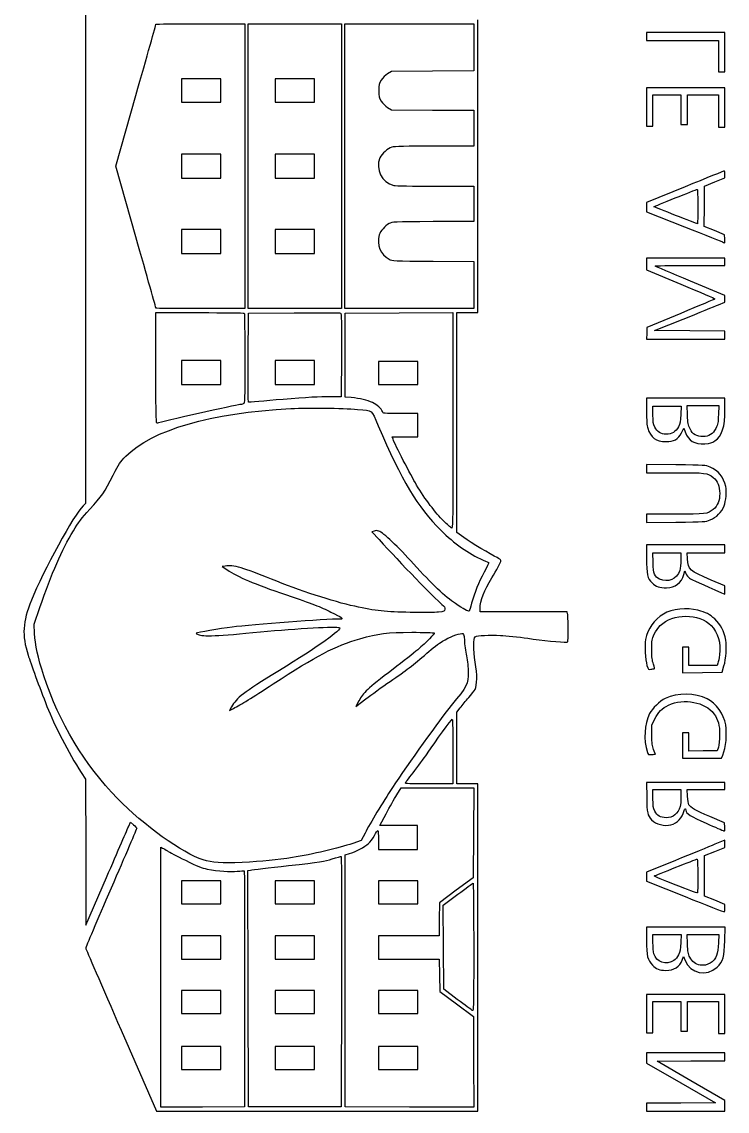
# Model space of a CAD drawing. Extents: x 3.8 to 84.4, y 0.4 to 40.3.
# Drawn here: x 4.29 to 16.92, y 3.4 to 22.92 of the extents above; entities that cross this region are included whole.
import ezdxf

# ---------------------------------------------------------------- set-up
doc = ezdxf.new("R2010")
doc.units = 0
doc.layers.get('0').update_dxf_attribs({"linetype": 'CONTINUOUS'})

msp = doc.modelspace()

# ---------------------------------------------------------------- linework, layer by layer
at = {"color": 7}
for p, q in [((5.429503, 25.807706), (5.429503, 20.048142)), ((7.486578, 22.885163), (8.282256, 22.885163)), ((8.282256, 22.885163), (8.282256, 20.333257)), ((8.339586, 20.333241), (8.339586, 22.885147)), ((8.339586, 22.885147), (9.178277, 22.885147)), ((9.178277, 22.885147), (10.016964, 22.885147)), ((10.016964, 22.885147), (10.016964, 20.333241)), ((10.074366, 20.333196), (10.074366, 22.885105)), ((10.074366, 22.885105), (11.228461, 22.885105)), ((11.228461, 22.885105), (12.38255, 22.885105)), ((12.38255, 22.885105), (12.38255, 22.462552)), ((12.454452, 20.333021), (12.454452, 22.956609)), ((16.181741, 22.727442), (15.479249, 22.727442)), ((15.479249, 22.727442), (15.479249, 22.655759)), ((15.479249, 22.655759), (15.479249, 22.584075)), ((16.884232, 22.727442), (16.181741, 22.727442)), ((16.884232, 22.376195), (16.884232, 22.727442)), ((12.38255, 22.462552), (12.38255, 22.040002)), ((15.479249, 22.584075), (16.124396, 22.584075)), ((16.124396, 22.584075), (16.769541, 22.584075)), ((16.769541, 22.584075), (16.769541, 22.304514)), ((16.769541, 22.304514), (16.769541, 22.024952)), ((16.884232, 22.024952), (16.884232, 22.376195)), ((7.5009, 21.895926), (7.149653, 21.895926)), ((7.149653, 21.895926), (7.149653, 21.688043)), ((7.852142, 21.895926), (7.5009, 21.895926)), ((7.852142, 21.688043), (7.852142, 21.895926)), ((9.178277, 21.895926), (8.82703, 21.895926)), ((8.82703, 21.895926), (8.82703, 21.688043)), ((9.529522, 21.895926), (9.178277, 21.895926)), ((9.529522, 21.688043), (9.529522, 21.895926)), ((10.910775, 22.032091), (10.840612, 21.988702)), ((11.646666, 22.03606), (10.910775, 22.032091)), ((12.38255, 22.040002), (11.646666, 22.03606)), ((16.769541, 22.024952), (16.826884, 22.024952)), ((16.826884, 22.024952), (16.884232, 22.024952)), ((7.149653, 21.688043), (7.149653, 21.480162)), ((7.852142, 21.480162), (7.852142, 21.688043)), ((8.82703, 21.688043), (8.82703, 21.480162)), ((9.529522, 21.480162), (9.529522, 21.688043)), ((16.181741, 21.738221), (15.479249, 21.738221)), ((15.479249, 21.738221), (15.479249, 21.394143)), ((16.884232, 21.738221), (16.181741, 21.738221)), ((16.884232, 21.386976), (16.884232, 21.738221)), ((5.972218, 20.335286), (6.331559, 21.602183)), ((7.149653, 21.480162), (7.5009, 21.480162)), ((7.5009, 21.480162), (7.852142, 21.480162)), ((8.82703, 21.480162), (9.178277, 21.480162)), ((9.178277, 21.480162), (9.529522, 21.480162)), ((15.59394, 21.329627), (15.59394, 21.609191)), ((15.59394, 21.609191), (15.84483, 21.609191)), ((15.84483, 21.609191), (16.095723, 21.609191)), ((16.095723, 21.609191), (16.095723, 21.343965)), ((16.210414, 21.343965), (16.210414, 21.609191)), ((16.210414, 21.609191), (16.489978, 21.609191)), ((16.489978, 21.609191), (16.769541, 21.609191)), ((16.769541, 21.609191), (16.769541, 21.322462)), ((10.840612, 21.387325), (10.910775, 21.343936)), ((10.910775, 21.343936), (11.646666, 21.339967)), ((11.646666, 21.339967), (12.382552, 21.335999)), ((12.382552, 21.335999), (12.382552, 21.013805)), ((15.479249, 21.394143), (15.479249, 21.050066)), ((15.59394, 21.050066), (15.59394, 21.329627)), ((16.095723, 21.343965), (16.095723, 21.078739)), ((16.210414, 21.078739), (16.210414, 21.343965)), ((16.769541, 21.322462), (16.769541, 21.035728)), ((16.884232, 21.035728), (16.884232, 21.386976)), ((12.382552, 21.013805), (12.382552, 20.691608)), ((15.479249, 21.050066), (15.536598, 21.050066)), ((15.536598, 21.050066), (15.59394, 21.050066)), ((16.095723, 21.078739), (16.153067, 21.078739)), ((16.153067, 21.078739), (16.210414, 21.078739)), ((16.769541, 21.035728), (16.826884, 21.035728)), ((16.826884, 21.035728), (16.884232, 21.035728)), ((12.382552, 20.691608), (11.678142, 20.691608)), ((7.5009, 20.548286), (7.149653, 20.548286)), ((7.149653, 20.548286), (7.149653, 20.333241)), ((7.852142, 20.548286), (7.5009, 20.548286)), ((7.852142, 20.333241), (7.852142, 20.548286)), ((9.178277, 20.548286), (8.82703, 20.548286)), ((8.82703, 20.548286), (8.82703, 20.333241)), ((9.529522, 20.548286), (9.178277, 20.548286)), ((9.529522, 20.333241), (9.529522, 20.548286)), ((6.331559, 19.065739), (5.972218, 20.335286)), ((7.149653, 20.333241), (7.149653, 20.118193)), ((7.852142, 20.118193), (7.852142, 20.333241)), ((8.282256, 20.333257), (8.282256, 17.781351)), ((8.339586, 17.781332), (8.339586, 20.333241)), ((8.82703, 20.333241), (8.82703, 20.118193)), ((9.529522, 20.118193), (9.529522, 20.333241)), ((10.016964, 20.333241), (10.016964, 17.781332)), ((10.074366, 17.78129), (10.074366, 20.333196)), ((12.454452, 17.709564), (12.454452, 20.333021)), ((7.149653, 20.118193), (7.5009, 20.118193)), ((7.5009, 20.118193), (7.852142, 20.118193)), ((8.82703, 20.118193), (9.178277, 20.118193)), ((9.178277, 20.118193), (9.529522, 20.118193)), ((16.701463, 20.050653), (16.884254, 20.123109)), ((16.873502, 20.247302), (16.87348, 20.247302)), ((16.884254, 20.123109), (16.884254, 20.185162)), ((5.429503, 20.048142), (5.429503, 14.288365)), ((11.70227, 19.974781), (12.38255, 19.974781)), ((12.38255, 19.974781), (12.38255, 19.659876)), ((16.171052, 19.964158), (15.47938, 19.680924)), ((16.514993, 19.614514), (16.518673, 19.978202)), ((16.518673, 19.978202), (16.701463, 20.050653)), ((12.38255, 19.659876), (12.38255, 19.344972)), ((15.479332, 19.599604), (15.479284, 19.518287)), ((15.47938, 19.680924), (15.479332, 19.599604)), ((16.511315, 19.250828), (16.514993, 19.614514)), ((12.38255, 19.344972), (11.65497, 19.340897)), ((15.479284, 19.518287), (16.156685, 19.249939)), ((7.5009, 19.200652), (7.149653, 19.200652)), ((7.149653, 19.200652), (7.149653, 18.985604)), ((7.852142, 19.200652), (7.5009, 19.200652)), ((7.852142, 18.985604), (7.852142, 19.200652)), ((9.178277, 19.200652), (8.82703, 19.200652)), ((8.82703, 19.200652), (8.82703, 18.985604)), ((9.529522, 19.200652), (9.178277, 19.200652)), ((9.529522, 18.985604), (9.529522, 19.200652)), ((16.390427, 19.301003), (16.39042, 19.301003)), ((16.694197, 19.178591), (16.511315, 19.250828)), ((16.877082, 19.106357), (16.694197, 19.178591)), ((7.149653, 18.985604), (7.149653, 18.770559)), ((7.852142, 18.770559), (7.852142, 18.985604)), ((8.82703, 18.985604), (8.82703, 18.770559)), ((9.529522, 18.770559), (9.529522, 18.985604)), ((16.881461, 19.030718), (16.877082, 19.106357)), ((7.149653, 18.770559), (7.5009, 18.770559)), ((7.5009, 18.770559), (7.852142, 18.770559)), ((8.82703, 18.770559), (9.178277, 18.770559)), ((9.178277, 18.770559), (9.529522, 18.770559)), ((11.65497, 18.630126), (12.38255, 18.625919)), ((12.38255, 18.625919), (12.38255, 18.203604)), ((16.181741, 18.684532), (15.479249, 18.684532)), ((15.479249, 18.684532), (15.479249, 18.57967)), ((15.479249, 18.57967), (15.479249, 18.474805)), ((16.181798, 18.684538), (16.181741, 18.684532)), ((16.88429, 18.684538), (16.181798, 18.684538)), ((16.250615, 18.555508), (16.88429, 18.555508)), ((16.88429, 18.620024), (16.88429, 18.684538)), ((16.88429, 18.555508), (16.88429, 18.620024)), ((15.479249, 18.474805), (16.095762, 18.218911)), ((12.38255, 18.203604), (12.38255, 17.78129)), ((16.883957, 18.01788), (16.264069, 18.274687)), ((16.884104, 17.958383), (16.883957, 18.01788)), ((16.884244, 17.898886), (16.884104, 17.958383)), ((8.282256, 17.781351), (7.486578, 17.781332)), ((9.178277, 17.781332), (8.339586, 17.781332)), ((10.016964, 17.781332), (9.178277, 17.781332)), ((11.228461, 17.78129), (10.074366, 17.78129)), ((12.38255, 17.78129), (11.228461, 17.78129)), ((16.765968, 17.849912), (16.884244, 17.898886)), ((6.690889, 16.712754), (6.690889, 17.709651)), ((6.690889, 17.709651), (7.477012, 17.709651)), ((8.343042, 16.90322), (8.346722, 17.702484)), ((8.346722, 17.702484), (9.163905, 17.706214)), ((10.081518, 17.702462), (11.04565, 17.70614)), ((10.081518, 16.949792), (10.081518, 17.702462)), ((11.04565, 17.70614), (12.009785, 17.709818)), ((12.009785, 17.709818), (12.009785, 15.77378)), ((12.081703, 15.740254), (12.081703, 17.709564)), ((12.081703, 17.709564), (12.268078, 17.709564)), ((12.268078, 17.709564), (12.454452, 17.709564)), ((16.091197, 17.694649), (15.486414, 17.442594)), ((15.62035, 17.387071), (16.134019, 17.594007)), ((15.486414, 17.442594), (15.48221, 17.339568)), ((16.252297, 17.38334), (15.62035, 17.387071)), ((16.884242, 17.37961), (16.252297, 17.38334)), ((16.884242, 17.308077), (16.884242, 17.37961)), ((15.48221, 17.339568), (15.478006, 17.236542)), ((15.478006, 17.236542), (16.181126, 17.236542)), ((16.181126, 17.236542), (16.884242, 17.236542)), ((16.884242, 17.236542), (16.884242, 17.308077)), ((7.5009, 16.849456), (7.149653, 16.849456)), ((7.149653, 16.849456), (7.149653, 16.634408)), ((7.852142, 16.849456), (7.5009, 16.849456)), ((7.852142, 16.634408), (7.852142, 16.849456)), ((9.178277, 16.849456), (8.82703, 16.849456)), ((8.82703, 16.849456), (8.82703, 16.634408)), ((9.529522, 16.849456), (9.178277, 16.849456)), ((9.529522, 16.634408), (9.529522, 16.849456)), ((10.013459, 16.948122), (10.009737, 16.200111)), ((10.081518, 16.197123), (10.081518, 16.949792)), ((11.027736, 16.835095), (10.676489, 16.835095)), ((10.676489, 16.835095), (10.676489, 16.627214)), ((11.378981, 16.835095), (11.027736, 16.835095)), ((11.378981, 16.627214), (11.378981, 16.835095)), ((7.149653, 16.634408), (7.149653, 16.41936)), ((7.852142, 16.41936), (7.852142, 16.634408)), ((8.82703, 16.634408), (8.82703, 16.41936)), ((9.529522, 16.41936), (9.529522, 16.634408)), ((10.676489, 16.627214), (10.676489, 16.419336)), ((11.378981, 16.419336), (11.378981, 16.627214)), ((7.149653, 16.41936), (7.5009, 16.41936)), ((7.5009, 16.41936), (7.852142, 16.41936)), ((8.82703, 16.41936), (9.178277, 16.41936)), ((9.178277, 16.41936), (9.529522, 16.41936)), ((10.676489, 16.419336), (11.027736, 16.419336)), ((11.027736, 16.419336), (11.378981, 16.419336)), ((9.794689, 16.202836), (9.794747, 16.202852)), ((10.009737, 16.200111), (9.794689, 16.202836)), ((8.254518, 16.075796), (8.25451, 16.075788)), ((10.189042, 16.186699), (10.081518, 16.197123)), ((16.181741, 16.175637), (15.479249, 16.175637)), ((15.479249, 16.175637), (15.479249, 15.941361)), ((15.593942, 15.877594), (15.593942, 16.032262)), ((15.593942, 16.032262), (15.846711, 16.032262)), ((15.846711, 16.032262), (16.099481, 16.032262)), ((16.099481, 16.032262), (16.092824, 15.882611)), ((16.88419, 16.175637), (16.181698, 16.175637)), ((16.181698, 16.175637), (16.181741, 16.175637)), ((16.212928, 15.877036), (16.206885, 16.046607)), ((16.206885, 16.046607), (16.490018, 16.046607)), ((16.490018, 16.046607), (16.773153, 16.046607)), ((16.773153, 16.046607), (16.766933, 15.883687)), ((16.883971, 15.978509), (16.88419, 16.175637)), ((11.378975, 15.903219), (11.070385, 15.903219)), ((11.378975, 15.695339), (11.378975, 15.903219)), ((11.378975, 15.487461), (11.378975, 15.695339)), ((12.081703, 13.770943), (12.081703, 15.740254)), ((16.050677, 15.66398), (16.050679, 15.66398)), ((16.103661, 15.554747), (16.147442, 15.64207)), ((16.147442, 15.64207), (16.17244, 15.571654)), ((16.718534, 15.636384), (16.718512, 15.636384)), ((10.937181, 15.443061), (10.9217, 15.487461)), ((10.9217, 15.487461), (11.150338, 15.487461)), ((11.150338, 15.487461), (11.378975, 15.487461)), ((16.006036, 14.982686), (15.479167, 14.98811)), ((15.479167, 14.98811), (15.479167, 14.915215)), ((15.479167, 14.915215), (15.479167, 14.842317)), ((15.479167, 14.842317), (15.985561, 14.842317)), ((16.898616, 14.594732), (16.898616, 14.594748)), ((5.429503, 14.288365), (5.384599, 14.246257)), ((15.985561, 14.096815), (15.479169, 14.096815)), ((15.479169, 14.096815), (15.479169, 14.024047)), ((15.479169, 14.024047), (15.479169, 13.951276)), ((15.479169, 13.951276), (16.006036, 13.956435)), ((10.598728, 13.796365), (10.559835, 13.781574)), ((10.559835, 13.781574), (10.686268, 13.642904)), ((11.984605, 13.851218), (11.984595, 13.851231)), ((12.207146, 13.681475), (12.081703, 13.770943)), ((16.181741, 13.552035), (15.479249, 13.552035)), ((15.479249, 13.552035), (15.479249, 13.310915)), ((16.884218, 13.552043), (16.181741, 13.552035)), ((16.884218, 13.480362), (16.884218, 13.552043)), ((16.884218, 13.408681), (16.884218, 13.480362)), ((15.596528, 13.233046), (15.590988, 13.408671)), ((15.590988, 13.408671), (15.84335, 13.408671)), ((15.84335, 13.408671), (16.095714, 13.408671)), ((16.095714, 13.408671), (16.095714, 13.282195)), ((16.214008, 13.296188), (16.2063, 13.408681)), ((16.2063, 13.408681), (16.545262, 13.408681)), ((16.545262, 13.408681), (16.884218, 13.408681)), ((7.933101, 13.169887), (7.879383, 13.161182)), ((7.879383, 13.161182), (7.962565, 13.104985)), ((16.073925, 13.091787), (16.073937, 13.091787)), ((16.14613, 13.017474), (16.163693, 13.086099)), ((16.163693, 13.086099), (16.185415, 13.034465)), ((12.57037, 13.061117), (12.570358, 13.060897)), ((16.884213, 12.814509), (16.636907, 12.91935)), ((16.823284, 12.690549), (16.884213, 12.664197)), ((16.884213, 12.739354), (16.884213, 12.814509)), ((16.884213, 12.664197), (16.884213, 12.739354)), ((4.508041, 12.128524), (4.611775, 12.428202)), ((12.497462, 12.347692), (12.497462, 12.409191)), ((13.277133, 12.347692), (12.497462, 12.347692)), ((14.056802, 12.347692), (13.277133, 12.347692)), ((14.065451, 12.315431), (14.056802, 12.347692)), ((4.515354, 11.96226), (4.508041, 12.128524)), ((16.181708, 11.716938), (16.124361, 11.716938)), ((16.124361, 11.716938), (16.124361, 11.487304)), ((16.239052, 11.716938), (16.181708, 11.716938)), ((16.239052, 11.552068), (16.239052, 11.716938)), ((16.898455, 11.8388), (16.898425, 11.838829)), ((16.239052, 11.387198), (16.239052, 11.552068)), ((16.124361, 11.487304), (16.124361, 11.257666)), ((16.490297, 11.387198), (16.239052, 11.387198)), ((16.741545, 11.387198), (16.490297, 11.387198)), ((16.757049, 11.426621), (16.741545, 11.387198)), ((16.834016, 11.265339), (16.866383, 11.379174)), ((16.124361, 11.257666), (16.479188, 11.261503)), ((16.479188, 11.261503), (16.834016, 11.265339)), ((10.271359, 10.653096), (10.448843, 10.788565)), ((10.324517, 10.751442), (10.271359, 10.653096)), ((8.043782, 10.64459), (8.007162, 10.582722)), ((8.007162, 10.582722), (8.079997, 10.619629)), ((12.081665, 10.550604), (12.142594, 10.630167)), ((12.081665, 9.907958), (12.081665, 10.550604)), ((15.572446, 10.320597), (15.626611, 10.430219)), ((15.573319, 10.140678), (15.572446, 10.320597)), ((16.181742, 10.183), (16.124395, 10.183)), ((16.124395, 10.183), (16.124395, 9.953617)), ((16.239086, 10.183), (16.181742, 10.183)), ((16.239086, 10.0178), (16.239086, 10.183)), ((16.896638, 10.326365), (16.896679, 10.32632)), ((16.239086, 9.852599), (16.239086, 10.0178)), ((12.009792, 9.84604), (12.009792, 9.265412)), ((12.081665, 9.265312), (12.081665, 9.907958)), ((16.124395, 9.953617), (16.124395, 9.724231)), ((16.492944, 9.856489), (16.239086, 9.852599)), ((16.746801, 9.860404), (16.492944, 9.856489)), ((16.767058, 9.924918), (16.746801, 9.860404)), ((16.823773, 9.724231), (16.846805, 9.781768)), ((16.124395, 9.724231), (16.474085, 9.724231)), ((16.474085, 9.724231), (16.823773, 9.724231)), ((5.352825, 9.469123), (5.429355, 9.35046)), ((5.429355, 9.35046), (5.433011, 8.044111)), ((11.00476, 9.068155), (11.084778, 9.193535)), ((11.084778, 9.193535), (11.733624, 9.193535)), ((12.009792, 9.265412), (11.578849, 9.265394)), ((11.733624, 9.193535), (12.382476, 9.193535)), ((12.268037, 9.265312), (12.081665, 9.265312)), ((12.454416, 9.265312), (12.268037, 9.265312)), ((12.382476, 9.193535), (12.378796, 8.388705)), ((12.454416, 6.333487), (12.454416, 9.265312)), ((16.180624, 9.294082), (15.477013, 9.294082)), ((15.477013, 9.294082), (15.48172, 9.025271)), ((16.180571, 9.29408), (16.180624, 9.294082)), ((16.884184, 9.29408), (16.180571, 9.29408)), ((16.884184, 9.229564), (16.884184, 9.29408)), ((16.884184, 9.165048), (16.884184, 9.229564)), ((15.59394, 9.003218), (15.59394, 9.165053)), ((15.59394, 9.165053), (15.844828, 9.165053)), ((15.844828, 9.165053), (16.095721, 9.165053)), ((16.095721, 9.165053), (16.095624, 9.039606)), ((16.214685, 9.043601), (16.206102, 9.165048)), ((16.206102, 9.165048), (16.545143, 9.165048)), ((16.545143, 9.165048), (16.884184, 9.165048)), ((16.081149, 8.862298), (16.081154, 8.862298)), ((10.70391, 8.519853), (10.814326, 8.731316)), ((16.877015, 8.567288), (16.611957, 8.680696)), ((6.20267, 8.509865), (6.23211, 8.578871)), ((6.23211, 8.578871), (6.289318, 8.531368)), ((11.041293, 8.519853), (10.70391, 8.519853)), ((11.378678, 8.519853), (11.041293, 8.519853)), ((11.378678, 8.304805), (11.378678, 8.519853)), ((16.881439, 8.491572), (16.877015, 8.567288)), ((10.368821, 8.249558), (10.218011, 8.199535)), ((10.437083, 8.383405), (10.368821, 8.249558)), ((10.676186, 8.261795), (10.676186, 8.089757)), ((11.378678, 8.089757), (11.378678, 8.304805)), ((12.378796, 8.388705), (12.375073, 7.583871)), ((16.884204, 8.259535), (16.701411, 8.184052)), ((16.884106, 8.192593), (16.884204, 8.259535)), ((5.433011, 8.044111), (5.436668, 6.737763)), ((6.776905, 5.803501), (6.776905, 8.133824)), ((6.776905, 8.133824), (6.809159, 8.116731)), ((10.08122, 7.994862), (10.160644, 8.018436)), ((10.676186, 8.089757), (11.027429, 8.089757)), ((11.027429, 8.089757), (11.378678, 8.089757)), ((16.518658, 7.981043), (16.701336, 8.053345)), ((16.701336, 8.053345), (16.884014, 8.125651)), ((16.701411, 8.184052), (16.701438, 8.184052)), ((16.884014, 8.125651), (16.884106, 8.192593)), ((10.08122, 5.737712), (10.08122, 7.994862)), ((15.998947, 7.895841), (15.479247, 7.683114)), ((16.518658, 7.616703), (16.518658, 7.981043)), ((8.339485, 7.715753), (8.386128, 7.723452)), ((8.34312, 5.598184), (8.339485, 7.715753)), ((15.479247, 7.683114), (15.479247, 7.602043)), ((16.518658, 7.252364), (16.518658, 7.616703)), ((5.436668, 6.737763), (5.804951, 7.589311)), ((7.5009, 7.530695), (7.149653, 7.530695)), ((7.149653, 7.530695), (7.149653, 7.322815)), ((7.852142, 7.530695), (7.5009, 7.530695)), ((7.852142, 7.322815), (7.852142, 7.530695)), ((9.178277, 7.530695), (8.82703, 7.530695)), ((8.82703, 7.530695), (8.82703, 7.322815)), ((9.529522, 7.530695), (9.178277, 7.530695)), ((9.529522, 7.322815), (9.529522, 7.530695)), ((11.02775, 7.530671), (10.676503, 7.530671)), ((10.676503, 7.530671), (10.676503, 7.322791)), ((11.378995, 7.530671), (11.02775, 7.530671)), ((11.378995, 7.322791), (11.378995, 7.530671)), ((12.375073, 7.583871), (12.071209, 7.360055)), ((15.479247, 7.602043), (15.479247, 7.520972)), ((15.479247, 7.520972), (16.171343, 7.246263)), ((7.149653, 7.322815), (7.149653, 7.114934)), ((7.852142, 7.114934), (7.852142, 7.322815)), ((8.82703, 7.322815), (8.82703, 7.114934)), ((9.529522, 7.114934), (9.529522, 7.322815)), ((10.676503, 7.322791), (10.676503, 7.114911)), ((11.378995, 7.114911), (11.378995, 7.322791)), ((12.071523, 7.360232), (11.767661, 7.136418)), ((11.83749, 7.094863), (12.098208, 7.287675)), ((12.071209, 7.360055), (12.071523, 7.360232)), ((16.389143, 7.312784), (16.389157, 7.312784)), ((16.701336, 7.180059), (16.518658, 7.252364)), ((7.149653, 7.114934), (7.5009, 7.114934)), ((7.5009, 7.114934), (7.852142, 7.114934)), ((8.82703, 7.114934), (9.178277, 7.114934)), ((9.178277, 7.114934), (9.529522, 7.114934)), ((10.676503, 7.114911), (11.02775, 7.114911)), ((11.02775, 7.114911), (11.378995, 7.114911)), ((11.767661, 7.136418), (11.766788, 6.838932)), ((11.841213, 6.341465), (11.83749, 7.094863)), ((16.884014, 7.107754), (16.701336, 7.180059)), ((16.884106, 7.039655), (16.884014, 7.107754)), ((11.766788, 6.838932), (11.765915, 6.541447)), ((16.183392, 6.699163), (15.479249, 6.699163)), ((15.479249, 6.699163), (15.479249, 6.46521)), ((16.887544, 6.699163), (16.183392, 6.699163)), ((16.88102, 6.459027), (16.887544, 6.699163)), ((7.5009, 6.541471), (7.149653, 6.541471)), ((7.149653, 6.541471), (7.149653, 6.333596)), ((7.852142, 6.541471), (7.5009, 6.541471)), ((7.852142, 6.333596), (7.852142, 6.541471)), ((9.178277, 6.541471), (8.82703, 6.541471)), ((8.82703, 6.541471), (8.82703, 6.333596)), ((9.529522, 6.541471), (9.178277, 6.541471)), ((9.529522, 6.333596), (9.529522, 6.541471)), ((11.22112, 6.541447), (10.676332, 6.541447)), ((10.676332, 6.541447), (10.676332, 6.333569)), ((11.765915, 6.541447), (11.22112, 6.541447)), ((15.594029, 6.423179), (15.593933, 6.570128)), ((15.593933, 6.570128), (15.8467, 6.570128)), ((15.8467, 6.570128), (16.099469, 6.570128)), ((16.099469, 6.570128), (16.092854, 6.421493)), ((16.21291, 6.400967), (16.206867, 6.570133)), ((16.206867, 6.570133), (16.49004, 6.570133)), ((16.49004, 6.570133), (16.773208, 6.570133)), ((16.773208, 6.570133), (16.765762, 6.416016)), ((7.149653, 6.333596), (7.149653, 6.125713)), ((7.852142, 6.125713), (7.852142, 6.333596)), ((8.82703, 6.333596), (8.82703, 6.125713)), ((9.529522, 6.125713), (9.529522, 6.333596)), ((10.676332, 6.333569), (10.676332, 6.125689)), ((11.844935, 5.588069), (11.841213, 6.341465)), ((12.454416, 3.401663), (12.454416, 6.333487)), ((7.149653, 6.125713), (7.5009, 6.125713)), ((7.5009, 6.125713), (7.852142, 6.125713)), ((8.82703, 6.125713), (9.178277, 6.125713)), ((9.178277, 6.125713), (9.529522, 6.125713)), ((10.676332, 6.125689), (11.220824, 6.125689)), ((11.220824, 6.125689), (11.765317, 6.125689)), ((11.765317, 6.125689), (11.769193, 5.83646)), ((16.05155, 6.202884), (16.051563, 6.202884)), ((16.118744, 6.106173), (16.14362, 6.17133)), ((16.14362, 6.17133), (16.170343, 6.099712)), ((16.734047, 6.194232), (16.734062, 6.194232)), ((6.776905, 3.473178), (6.776905, 5.803501)), ((10.013433, 5.718265), (10.009798, 3.480615)), ((10.08122, 3.480557), (10.08122, 5.737712)), ((11.769193, 5.83646), (11.77307, 5.54723)), ((7.5009, 5.566587), (7.149653, 5.566587)), ((7.149653, 5.566587), (7.149653, 5.358707)), ((7.852142, 5.566587), (7.5009, 5.566587)), ((7.852142, 5.358707), (7.852142, 5.566587)), ((8.278695, 5.590799), (8.275059, 3.480623)), ((8.346756, 3.48062), (8.34312, 5.598184)), ((9.178277, 5.566587), (8.82703, 5.566587)), ((8.82703, 5.566587), (8.82703, 5.358707)), ((9.529522, 5.566587), (9.178277, 5.566587)), ((9.529522, 5.358707), (9.529522, 5.566587)), ((11.02775, 5.566564), (10.676503, 5.566564)), ((10.676503, 5.566564), (10.676503, 5.358683)), ((11.378995, 5.566564), (11.02775, 5.566564)), ((11.378995, 5.358683), (11.378995, 5.566564)), ((11.77307, 5.54723), (12.076993, 5.323927)), ((12.088656, 5.40494), (11.844935, 5.588069)), ((16.181741, 5.494885), (15.479249, 5.494885)), ((15.479249, 5.494885), (15.479249, 5.150808)), ((16.884232, 5.494885), (16.181741, 5.494885)), ((16.884232, 5.14364), (16.884232, 5.494885)), ((7.149653, 5.358707), (7.149653, 5.150826)), ((7.852142, 5.150826), (7.852142, 5.358707)), ((8.82703, 5.358707), (8.82703, 5.150826)), ((9.529522, 5.150826), (9.529522, 5.358707)), ((10.676503, 5.358683), (10.676503, 5.150803)), ((11.378995, 5.150803), (11.378995, 5.358683)), ((12.076993, 5.323927), (12.380916, 5.100627)), ((15.59394, 5.086292), (15.59394, 5.365856)), ((15.59394, 5.365856), (15.84483, 5.365856)), ((15.84483, 5.365856), (16.095723, 5.365856)), ((16.095723, 5.365856), (16.095723, 5.10063)), ((16.210414, 5.10063), (16.210414, 5.365856)), ((16.210414, 5.365856), (16.489978, 5.365856)), ((16.489978, 5.365856), (16.769541, 5.365856)), ((16.769541, 5.365856), (16.769541, 5.079127)), ((7.149653, 5.150826), (7.5009, 5.150826)), ((7.5009, 5.150826), (7.852142, 5.150826)), ((8.82703, 5.150826), (9.178277, 5.150826)), ((9.178277, 5.150826), (9.529522, 5.150826)), ((10.676503, 5.150803), (11.02775, 5.150803)), ((11.02775, 5.150803), (11.378995, 5.150803)), ((12.357421, 5.207312), (12.357463, 5.207312)), ((12.380916, 5.100627), (12.381577, 4.286943)), ((15.479249, 5.150808), (15.479249, 4.80673)), ((15.59394, 4.80673), (15.59394, 5.086292)), ((16.095723, 5.10063), (16.095723, 4.835403)), ((16.210414, 4.835403), (16.210414, 5.10063)), ((16.769541, 5.079127), (16.769541, 4.792393)), ((16.884232, 4.792393), (16.884232, 5.14364)), ((6.06748, 4.851588), (6.698289, 3.4021)), ((15.479249, 4.80673), (15.536598, 4.80673)), ((15.536598, 4.80673), (15.59394, 4.80673)), ((16.095723, 4.835403), (16.153067, 4.835403)), ((16.153067, 4.835403), (16.210414, 4.835403)), ((16.769541, 4.792393), (16.826884, 4.792393)), ((16.826884, 4.792393), (16.884232, 4.792393)), ((7.5009, 4.563028), (7.149653, 4.563028)), ((7.149653, 4.563028), (7.149653, 4.35515)), ((7.852142, 4.563028), (7.5009, 4.563028)), ((7.852142, 4.35515), (7.852142, 4.563028)), ((9.178277, 4.563028), (8.82703, 4.563028)), ((8.82703, 4.563028), (8.82703, 4.35515)), ((9.529522, 4.563028), (9.178277, 4.563028)), ((9.529522, 4.35515), (9.529522, 4.563028)), ((11.02775, 4.563004), (10.676503, 4.563004)), ((10.676503, 4.563004), (10.676503, 4.355126)), ((11.378995, 4.563004), (11.02775, 4.563004)), ((11.378995, 4.355126), (11.378995, 4.563004)), ((7.149653, 4.35515), (7.149653, 4.14727)), ((7.852142, 4.14727), (7.852142, 4.35515)), ((8.82703, 4.35515), (8.82703, 4.14727)), ((9.529522, 4.14727), (9.529522, 4.35515)), ((10.676503, 4.355126), (10.676503, 4.147243)), ((11.378995, 4.147243), (11.378995, 4.355126)), ((16.181741, 4.448315), (15.479249, 4.448315)), ((15.479249, 4.448315), (15.479249, 4.356539)), ((15.479249, 4.356539), (15.479249, 4.264763)), ((15.66658, 4.297736), (16.275278, 4.301493)), ((16.274746, 3.946491), (15.66658, 4.297736)), ((16.181484, 4.448307), (16.181741, 4.448315)), ((16.883976, 4.448307), (16.181484, 4.448307)), ((16.275278, 4.301493), (16.883976, 4.30525)), ((16.883976, 4.376777), (16.883976, 4.448307)), ((16.883976, 4.30525), (16.883976, 4.376777)), ((7.149653, 4.14727), (7.5009, 4.14727)), ((7.5009, 4.14727), (7.852142, 4.14727)), ((8.82703, 4.14727), (9.178277, 4.14727)), ((9.178277, 4.14727), (9.529522, 4.14727)), ((10.676503, 4.147243), (11.02775, 4.147243)), ((11.02775, 4.147243), (11.378995, 4.147243)), ((12.381577, 4.286943), (12.382239, 3.473254)), ((15.479249, 4.264763), (16.095747, 3.90852)), ((16.095747, 3.90852), (16.712247, 3.55228)), ((16.882909, 3.595246), (16.274746, 3.946491)), ((16.095747, 3.548523), (15.479249, 3.544766)), ((15.479249, 3.544766), (15.479249, 3.473233)), ((16.712247, 3.55228), (16.095747, 3.548523)), ((16.883571, 3.498474), (16.882909, 3.595246)), ((6.698289, 3.4021), (9.576351, 3.401883)), ((7.525987, 3.476908), (6.776905, 3.473178)), ((8.275059, 3.480623), (7.525975, 3.476892)), ((7.525975, 3.476892), (7.525987, 3.476908)), ((9.178277, 3.48062), (8.346756, 3.48062)), ((9.178279, 3.480615), (9.178277, 3.48062)), ((10.009798, 3.480615), (9.178279, 3.480615)), ((9.576351, 3.401883), (12.454416, 3.401663)), ((11.231731, 3.476906), (10.08122, 3.480557)), ((12.382239, 3.473254), (11.231731, 3.476906)), ((15.479249, 3.473233), (15.479249, 3.401703)), ((15.479249, 3.401703), (16.181741, 3.401703)), ((16.181741, 3.401703), (16.884232, 3.401703)), ((16.884232, 3.401703), (16.883571, 3.498474))]:
    msp.add_line(p, q, dxfattribs=at)
for points in [[(6.331559, 21.602183), (6.529195, 22.298979), (6.690897, 22.872699), (6.690897, 22.87712)], [(6.690897, 22.87712), (6.690897, 22.881512), (7.048954, 22.885163), (7.486578, 22.885163)], [(10.727062, 21.875135), (10.68805, 21.812037), (10.683673, 21.793159), (10.683673, 21.688013)], [(10.840612, 21.988702), (10.79714, 21.961831), (10.753946, 21.918619), (10.727062, 21.875135)], [(10.683673, 21.688013), (10.683673, 21.582871), (10.688052, 21.563995), (10.727062, 21.500892)], [(10.727062, 21.500892), (10.753935, 21.457408), (10.79714, 21.414209), (10.840612, 21.387325)], [(11.678142, 20.691608), (11.179705, 20.691608), (10.957276, 20.686687), (10.917457, 20.674755)], [(10.917457, 20.674755), (10.843846, 20.652688), (10.73657, 20.557229), (10.703436, 20.484289)], [(10.703436, 20.484289), (10.614059, 20.287532), (10.739439, 20.035384), (10.948988, 19.990444)], [(16.87348, 20.247302), (16.867546, 20.247302), (16.551476, 20.119936), (16.171052, 19.964158)], [(16.884254, 20.185162), (16.884254, 20.219295), (16.879415, 20.247259), (16.873502, 20.247302)], [(10.948988, 19.990444), (10.995952, 19.980363), (11.264635, 19.974781), (11.70227, 19.974781)], [(15.612523, 19.607386), (15.607136, 19.612783), (16.368196, 19.917477), (16.387033, 19.917477)], [(16.387033, 19.917477), (16.392419, 19.917477), (16.396798, 19.778775), (16.396798, 19.60924)], [(16.39042, 19.301003), (16.380784, 19.301003), (15.61879, 19.601123), (15.612523, 19.607386)], [(16.396798, 19.60924), (16.396798, 19.439711), (16.394084, 19.301003), (16.390427, 19.301003)], [(11.65497, 19.340897), (10.935084, 19.336849), (10.926765, 19.336479), (10.868004, 19.305054)], [(10.868004, 19.305054), (10.793759, 19.265348), (10.709537, 19.168423), (10.690864, 19.101201)], [(16.156685, 19.249939), (16.529256, 19.102349), (16.845727, 18.975629), (16.859956, 18.968335)], [(6.690897, 17.788767), (6.690897, 17.792841), (6.529195, 18.36749), (6.331559, 19.065739)], [(10.690864, 19.101201), (10.642259, 18.926237), (10.714806, 18.748016), (10.868004, 18.666085)], [(16.859956, 18.968335), (16.88353, 18.95627), (16.885438, 18.9618), (16.881461, 19.030718)], [(10.868004, 18.666085), (10.926757, 18.634664), (10.935196, 18.634283), (11.65497, 18.630126)], [(15.630556, 18.543496), (15.623069, 18.550084), (15.902094, 18.555508), (16.250615, 18.555508)], [(16.264069, 18.274687), (15.92313, 18.415933), (15.63805, 18.536897), (15.630556, 18.543496)], [(16.095762, 18.218911), (16.434849, 18.078168), (16.708614, 17.959344), (16.704127, 17.954862)], [(7.486578, 17.781332), (7.048954, 17.781332), (6.690897, 17.784692), (6.690897, 17.788767)], [(16.704127, 17.954862), (16.699661, 17.95039), (16.423824, 17.833283), (16.091197, 17.694649)], [(16.134019, 17.594007), (16.416539, 17.707818), (16.700915, 17.822977), (16.765968, 17.849912)], [(7.477012, 17.709651), (7.909375, 17.709651), (8.267435, 17.705365), (8.27269, 17.7001)], [(8.27269, 17.7001), (8.277945, 17.694834), (8.282236, 17.330561), (8.282236, 16.890586)], [(9.163905, 17.706214), (9.613356, 17.708331), (9.989211, 17.706743), (9.999138, 17.703039)], [(9.999138, 17.703039), (10.013415, 17.697615), (10.016394, 17.538884), (10.013459, 16.948122)], [(8.282236, 16.890586), (8.282236, 16.11437), (8.281363, 16.090195), (8.254518, 16.075796)], [(8.347159, 16.103953), (8.342867, 16.103953), (8.341028, 16.463622), (8.343042, 16.90322)], [(6.716945, 15.729803), (6.691884, 15.716389), (6.690889, 15.753616), (6.690889, 16.712754)], [(9.794747, 16.202852), (9.650622, 16.204704), (9.37774, 16.188855), (8.967333, 16.154782)], [(8.19315, 16.060945), (8.147615, 16.060945), (6.749801, 15.74739), (6.716945, 15.729803)], [(8.25451, 16.075788), (8.239246, 16.067613), (8.211645, 16.060945), (8.19315, 16.060945)], [(8.967333, 16.154782), (8.630532, 16.126821), (8.351453, 16.103953), (8.347159, 16.103953)], [(9.106662, 15.990836), (9.439593, 16.008695), (10.014264, 16.001234), (10.303763, 15.975305)], [(10.568962, 16.098278), (10.484247, 16.138277), (10.338384, 16.172226), (10.189042, 16.186699)], [(10.749408, 15.9358), (10.729961, 15.986891), (10.647427, 16.061228), (10.568962, 16.098278)], [(6.153042, 15.138258), (6.618067, 15.609558), (7.672303, 15.913868), (9.106662, 15.990836)], [(10.303763, 15.975305), (10.585115, 15.95009), (10.541926, 15.98438), (10.670226, 15.684475)], [(11.070385, 15.903219), (10.762646, 15.903219), (10.761759, 15.903365), (10.749408, 15.9358)], [(15.479249, 15.941361), (15.479249, 15.779426), (15.485599, 15.68603), (15.499767, 15.638906)], [(15.6262, 15.65908), (15.598694, 15.713542), (15.593942, 15.745678), (15.593942, 15.877594)], [(16.092824, 15.882611), (16.087371, 15.759952), (16.079772, 15.720522), (16.050677, 15.66398)], [(16.258266, 15.627153), (16.223822, 15.697553), (16.218225, 15.728396), (16.212928, 15.877036)], [(16.701623, 15.410316), (16.834063, 15.503397), (16.883566, 15.657651), (16.883971, 15.978509)], [(16.766933, 15.883687), (16.761392, 15.739058), (16.755963, 15.711296), (16.718534, 15.636384)], [(10.670226, 15.684475), (11.089631, 14.704177), (11.3771, 14.225024), (11.794652, 13.8103)], [(12.009785, 15.77378), (12.009785, 13.931255), (12.008463, 13.838386), (11.984605, 13.851218)], [(15.499767, 15.638906), (15.550196, 15.471334), (15.648206, 15.398931), (15.824599, 15.398931)], [(15.829031, 15.53072), (15.735951, 15.5305), (15.670165, 15.572051), (15.6262, 15.65908)], [(16.050679, 15.66398), (16.005255, 15.575691), (15.931001, 15.531045), (15.829031, 15.53072)], [(16.490921, 15.487717), (16.377914, 15.4875), (16.305408, 15.530797), (16.258266, 15.627153)], [(16.718512, 15.636384), (16.666844, 15.532966), (16.598119, 15.488075), (16.490921, 15.487717)], [(11.360238, 14.620097), (11.253229, 14.79827), (10.969656, 15.349901), (10.937181, 15.443061)], [(15.824599, 15.398931), (15.973687, 15.398931), (16.045693, 15.43914), (16.103661, 15.554747)], [(16.17244, 15.571654), (16.228687, 15.41329), (16.334588, 15.350335), (16.526102, 15.361424)], [(16.526102, 15.361424), (16.62468, 15.367139), (16.650351, 15.374283), (16.701623, 15.410316)], [(5.92511, 14.799509), (6.026329, 14.998638), (6.050012, 15.03383), (6.153042, 15.138258)], [(15.985561, 14.842317), (16.541229, 14.842317), (16.57207, 14.838454), (16.671713, 14.756318)], [(16.617587, 14.943755), (16.535325, 14.97628), (16.517846, 14.977392), (16.006036, 14.982686)], [(16.898616, 14.594748), (16.863594, 14.759723), (16.761092, 14.887021), (16.617587, 14.943755)], [(5.506137, 14.186974), (5.717431, 14.416948), (5.768889, 14.492184), (5.92511, 14.799509)], [(16.671713, 14.756318), (16.750655, 14.691246), (16.789001, 14.598034), (16.789678, 14.469565)], [(11.843942, 13.977178), (11.702651, 14.114809), (11.509583, 14.371426), (11.360238, 14.620097)], [(16.789678, 14.469565), (16.790339, 14.341171), (16.75281, 14.249662), (16.672201, 14.18322)], [(16.868055, 14.245942), (16.90328, 14.340086), (16.917711, 14.504787), (16.898616, 14.594732)], [(5.384599, 14.246257), (5.228889, 14.100247), (4.671069, 13.081315), (4.45947, 12.556382)], [(5.210721, 13.800159), (5.29864, 13.947516), (5.360256, 14.028198), (5.506137, 14.186974)], [(16.672201, 14.18322), (16.572015, 14.100633), (16.541662, 14.096815), (15.985561, 14.096815)], [(16.618076, 13.995416), (16.731275, 14.040377), (16.827057, 14.136367), (16.868055, 14.245942)], [(11.984595, 13.851231), (11.970713, 13.85864), (11.907444, 13.915324), (11.843942, 13.977178)], [(16.006036, 13.956435), (16.519948, 13.961436), (16.534999, 13.962415), (16.618076, 13.995416)], [(4.611775, 12.428202), (4.824665, 13.043223), (5.00348, 13.452819), (5.210721, 13.800159)], [(10.685799, 13.795042), (10.652074, 13.806154), (10.625954, 13.806498), (10.598728, 13.796365)], [(11.305359, 13.20967), (11.040083, 13.503616), (10.756241, 13.771795), (10.685799, 13.795042)], [(11.794652, 13.8103), (12.033984, 13.572588), (12.29043, 13.391854), (12.550675, 13.277485)], [(12.802114, 13.320993), (12.687467, 13.376222), (12.339765, 13.586891), (12.207146, 13.681475)], [(10.686268, 13.642904), (11.063477, 13.229161), (11.685195, 12.588915), (11.813912, 12.481639)], [(12.550675, 13.277485), (12.608033, 13.25227), (12.654958, 13.229553), (12.654958, 13.226981)], [(12.870212, 13.269132), (12.870212, 13.27961), (12.839568, 13.302951), (12.802114, 13.320993)], [(15.479249, 13.310915), (15.479249, 13.024244), (15.496198, 12.94729), (15.577158, 12.866333)], [(16.095714, 13.282195), (16.095714, 13.206661), (16.086954, 13.129969), (16.073925, 13.091787)], [(16.636907, 12.91935), (16.239245, 13.08793), (16.227571, 13.09833), (16.214008, 13.296188)], [(8.762572, 12.933357), (8.269781, 13.136076), (8.072103, 13.192445), (7.933101, 13.169887)], [(7.962565, 13.104985), (8.166017, 12.967539), (8.432698, 12.854075), (9.027797, 12.651759)], [(12.055021, 12.495938), (11.876874, 12.614855), (11.630332, 12.84958), (11.305359, 13.20967)], [(12.654958, 13.226981), (12.654958, 13.224256), (12.616893, 13.149768), (12.57037, 13.061117)], [(12.708664, 12.958077), (12.79238, 13.091597), (12.870212, 13.241459), (12.870212, 13.269132)], [(15.713168, 12.934752), (15.621753, 12.976257), (15.60312, 13.023911), (15.596528, 13.233046)], [(16.073937, 13.091787), (16.019864, 12.933093), (15.865152, 12.865751), (15.713168, 12.934752)], [(10.251793, 12.447879), (9.860576, 12.533453), (9.254055, 12.731181), (8.762572, 12.933357)], [(12.570358, 13.060897), (12.470569, 12.870741), (12.398752, 12.69333), (12.345525, 12.505452)], [(12.497462, 12.409191), (12.497462, 12.546314), (12.572088, 12.740259), (12.708664, 12.958077)], [(15.839327, 12.7781), (15.989806, 12.778317), (16.108689, 12.871244), (16.14613, 13.017474)], [(16.185415, 13.034465), (16.197351, 13.006083), (16.225622, 12.969788), (16.248197, 12.953844)], [(16.248197, 12.953844), (16.282295, 12.92974), (16.487028, 12.836025), (16.823284, 12.690549)], [(15.577158, 12.866333), (15.640616, 12.80287), (15.715176, 12.777777), (15.839327, 12.7781)], [(4.45947, 12.556382), (4.301229, 12.163814), (4.287288, 11.931531), (4.400475, 11.573394)], [(9.027797, 12.651759), (9.487939, 12.495326), (9.638322, 12.437631), (9.826268, 12.345427)], [(12.302197, 12.363744), (12.291315, 12.351097), (12.194167, 12.403056), (12.055021, 12.495938)], [(12.345525, 12.505452), (12.324305, 12.430546), (12.304805, 12.366776), (12.302197, 12.363744)], [(9.826268, 12.345427), (10.020221, 12.250277), (10.061346, 12.218966), (9.992376, 12.218966)], [(11.242796, 12.338606), (10.809681, 12.345855), (10.625159, 12.366202), (10.251793, 12.447879)], [(11.751744, 12.343501), (11.692606, 12.337098), (11.463579, 12.334902), (11.242796, 12.338606)], [(11.863906, 12.395621), (11.859394, 12.356423), (11.855825, 12.354761), (11.751744, 12.343501)], [(11.813912, 12.481639), (11.85745, 12.445357), (11.867604, 12.427889), (11.863906, 12.395621)], [(14.07432, 12.04304), (14.074223, 12.175114), (14.070248, 12.297693), (14.065451, 12.315431)], [(15.781697, 12.309335), (15.6183, 12.21358), (15.49789, 12.041182), (15.463083, 11.853161)], [(15.723187, 12.10265), (15.953912, 12.326562), (16.41457, 12.326578), (16.638462, 12.10265)], [(16.40044, 12.37733), (16.198544, 12.428966), (15.936735, 12.40019), (15.781697, 12.309335)], [(16.701034, 12.221491), (16.61312, 12.303726), (16.539989, 12.341641), (16.40044, 12.37733)], [(9.992376, 12.218966), (9.738625, 12.218966), (8.418331, 12.120827), (8.052914, 12.074808)], [(15.617619, 11.948628), (15.642495, 12.001135), (15.689999, 12.070445), (15.723187, 12.10265)], [(16.638462, 12.10265), (16.758827, 11.982286), (16.81468, 11.785441), (16.787328, 11.578)], [(16.898425, 11.838829), (16.86853, 12.003741), (16.807649, 12.121766), (16.701034, 12.221491)], [(4.682977, 11.200929), (4.572874, 11.535201), (4.524486, 11.754969), (4.515354, 11.96226)], [(7.41002, 11.967509), (7.407305, 11.965128), (7.424736, 11.952878), (7.448731, 11.940455)], [(8.052914, 12.074808), (7.847164, 12.048906), (7.421308, 11.97782), (7.41002, 11.967509)], [(7.448731, 11.940455), (7.520393, 11.903401), (7.808394, 11.916034), (8.561862, 11.989316)], [(8.561862, 11.989316), (9.234462, 12.054724), (9.932353, 12.09231), (9.979929, 12.065685)], [(9.979929, 12.065685), (10.032232, 12.036425), (9.591024, 11.721153), (8.905939, 11.298272)], [(10.342983, 11.86661), (10.674973, 11.962125), (10.836953, 11.982268), (11.27386, 11.982342)], [(11.27386, 11.982342), (11.488078, 11.982342), (11.668356, 11.977394), (11.674483, 11.971229)], [(11.674483, 11.971229), (11.688366, 11.957312), (11.540191, 11.805354), (11.378993, 11.668165)], [(11.824489, 11.824428), (11.939813, 11.894145), (12.106604, 11.960061), (12.168965, 11.960569)], [(12.168965, 11.960569), (12.205671, 11.960786), (12.206408, 11.958717), (12.214966, 11.835424)], [(12.410611, 11.902699), (12.445464, 11.924236), (12.667029, 11.936341), (12.863082, 11.927438)], [(12.863082, 11.927438), (12.965591, 11.922781), (13.184942, 11.899538), (13.350528, 11.875778)], [(14.04793, 11.802904), (14.072777, 11.802904), (14.074501, 11.818647), (14.07432, 12.04304)], [(15.572833, 11.673959), (15.572616, 11.84575), (15.574368, 11.857122), (15.617619, 11.948628)], [(8.791246, 11.057917), (9.562493, 11.563205), (9.900264, 11.739232), (10.342983, 11.86661)], [(11.543627, 11.608758), (11.638115, 11.691117), (11.764506, 11.788167), (11.824489, 11.824428)], [(12.214966, 11.835424), (12.219739, 11.766431), (12.237363, 11.642238), (12.254135, 11.559445)], [(12.411484, 11.448399), (12.375626, 11.672123), (12.375199, 11.880855), (12.410611, 11.902699)], [(13.350528, 11.875778), (13.606155, 11.83912), (13.952757, 11.802904), (14.04793, 11.802904)], [(15.463083, 11.853161), (15.442913, 11.744214), (15.45577, 11.491092), (15.486631, 11.389223)], [(16.866383, 11.379174), (16.902986, 11.507912), (16.918395, 11.728786), (16.898455, 11.8388)], [(4.400475, 11.573394), (4.44603, 11.429262), (4.602723, 11.002378), (4.737273, 10.655853)], [(10.884382, 11.10061), (11.173992, 11.298775), (11.294918, 11.391987), (11.543627, 11.608758)], [(11.378993, 11.668165), (11.31197, 11.611121), (11.1152, 11.456101), (10.941726, 11.323669)], [(12.254135, 11.559445), (12.271873, 11.471741), (12.285217, 11.349075), (12.286067, 11.265546)], [(15.604007, 11.412321), (15.578769, 11.480051), (15.573203, 11.526719), (15.572833, 11.673959)], [(16.787328, 11.578), (16.779202, 11.516424), (16.765605, 11.448304), (16.757049, 11.426621)], [(10.941726, 11.323669), (10.457249, 10.953819), (10.410458, 10.910433), (10.324517, 10.751442)], [(12.406404, 10.96046), (12.446132, 11.036059), (12.448044, 11.220191), (12.411484, 11.448399)], [(15.486631, 11.389223), (15.509239, 11.314576), (15.511171, 11.31262), (15.553696, 11.321124)], [(15.553696, 11.321124), (15.577789, 11.325939), (15.60585, 11.329882), (15.616096, 11.329882)], [(15.616096, 11.329882), (15.629979, 11.329882), (15.626891, 11.350916), (15.604007, 11.412321)], [(6.002492, 9.002601), (5.409609, 9.612262), (4.958967, 10.363039), (4.682977, 11.200929)], [(8.905939, 11.298272), (8.230454, 10.881318), (8.146009, 10.817289), (8.043782, 10.64459)], [(12.286067, 11.265546), (12.288263, 11.059112), (12.269163, 11.022126), (11.980578, 10.67058)], [(8.079997, 10.619629), (8.21746, 10.689288), (8.40473, 10.804689), (8.791246, 11.057917)], [(10.448843, 10.788565), (10.546458, 10.863075), (10.74245, 11.003494), (10.884382, 11.10061)], [(12.292684, 10.811719), (12.34172, 10.867819), (12.392896, 10.93475), (12.406404, 10.96046)], [(12.142594, 10.630167), (12.176107, 10.673921), (12.243647, 10.755622), (12.292684, 10.811719)], [(15.814392, 10.797059), (15.719944, 10.752667), (15.57862, 10.615864), (15.532807, 10.524485)], [(16.56414, 10.790047), (16.349881, 10.897439), (16.034216, 10.900397), (15.814392, 10.797059)], [(15.872981, 10.676628), (16.145964, 10.805467), (16.53285, 10.732786), (16.683879, 10.524294)], [(16.896679, 10.32632), (16.86616, 10.51247), (16.724887, 10.709476), (16.56414, 10.790047)], [(4.737273, 10.655853), (4.8707, 10.31222), (5.123908, 9.824053), (5.352825, 9.469123)], [(11.980578, 10.67058), (11.782607, 10.429431), (11.193985, 9.609098), (10.926424, 9.201454)], [(15.626611, 10.430219), (15.686688, 10.551811), (15.75654, 10.62168), (15.872981, 10.676628)], [(11.56703, 9.832782), (11.69082, 10.018477), (11.987297, 10.425745), (11.999039, 10.426229)], [(11.999039, 10.426229), (12.004974, 10.426449), (12.009792, 10.165387), (12.009792, 9.84604)], [(15.532807, 10.524485), (15.439007, 10.337395), (15.423459, 10.057233), (15.494356, 9.831599)], [(16.683879, 10.524294), (16.763941, 10.413773), (16.789285, 10.322195), (16.788256, 10.147133)], [(16.846805, 9.781768), (16.902001, 9.919713), (16.923961, 10.159706), (16.896638, 10.326365)], [(15.605568, 9.88191), (15.5793, 9.947796), (15.574011, 9.990339), (15.573319, 10.140678)], [(16.788256, 10.147133), (16.787595, 10.053876), (16.779059, 9.963071), (16.767058, 9.924918)], [(11.329605, 9.509133), (11.417738, 9.623465), (11.524585, 9.76911), (11.56703, 9.832782)], [(15.494356, 9.831599), (15.507146, 9.790875), (15.511501, 9.788766), (15.572454, 9.793616)], [(15.572454, 9.793616), (15.607957, 9.796341), (15.637003, 9.799728), (15.637, 9.800918)], [(15.637, 9.800918), (15.636994, 9.802241), (15.622853, 9.838539), (15.605568, 9.88191)], [(11.158629, 9.283332), (11.164519, 9.293201), (11.241463, 9.394801), (11.329605, 9.509133)], [(10.926424, 9.201454), (10.751693, 8.935246), (10.526666, 8.559057), (10.437083, 8.383405)], [(11.578849, 9.265394), (11.237931, 9.265394), (11.150144, 9.269151), (11.158629, 9.283332)], [(7.536505, 7.904483), (7.165125, 8.024977), (6.467712, 8.524214), (6.002492, 9.002601)], [(10.814326, 8.731316), (10.875056, 8.847622), (10.960754, 8.999202), (11.00476, 9.068155)], [(15.48172, 9.025271), (15.486734, 8.739225), (15.493875, 8.706821), (15.570532, 8.622451)], [(15.626198, 8.777745), (15.59842, 8.83257), (15.59394, 8.863806), (15.59394, 9.003218)], [(16.095624, 9.039606), (16.095581, 8.970613), (16.089055, 8.890826), (16.081149, 8.862298)], [(16.238503, 8.893654), (16.230094, 8.909344), (16.219408, 8.97681), (16.214685, 9.043601)], [(16.081154, 8.862298), (16.044788, 8.731374), (15.954697, 8.659093), (15.829292, 8.66022)], [(16.14734, 8.773422), (16.156931, 8.824497), (16.181742, 8.838912), (16.181742, 8.793398)], [(16.181742, 8.793398), (16.181742, 8.737005), (16.264192, 8.684623), (16.548952, 8.56011)], [(16.611957, 8.680696), (16.34784, 8.793705), (16.267467, 8.839533), (16.238503, 8.893654)], [(15.570532, 8.622451), (15.641403, 8.54446), (15.804727, 8.501547), (15.914905, 8.531969)], [(15.829292, 8.66022), (15.728009, 8.661014), (15.667583, 8.6961), (15.626198, 8.777745)], [(15.914905, 8.531969), (16.02747, 8.563049), (16.127334, 8.66679), (16.14734, 8.773422)], [(5.804951, 7.589311), (6.007506, 8.057658), (6.186479, 8.471911), (6.20267, 8.509865)], [(6.346785, 8.47044), (6.346928, 8.463058), (6.140149, 7.98068), (5.887277, 7.398494)], [(6.289318, 8.531368), (6.320784, 8.505254), (6.346643, 8.477824), (6.346785, 8.47044)], [(10.604505, 8.33873), (10.632105, 8.390906), (10.659521, 8.433647), (10.665434, 8.433713)], [(10.665434, 8.433713), (10.671368, 8.433713), (10.676186, 8.356418), (10.676186, 8.261795)], [(16.548952, 8.56011), (16.70576, 8.491548), (16.845713, 8.431041), (16.859957, 8.425651)], [(16.859957, 8.425651), (16.883201, 8.41684), (16.88541, 8.423534), (16.881439, 8.491572)], [(10.218011, 8.199535), (9.955324, 8.1124), (9.492452, 8.004032), (9.136874, 7.946419)], [(10.499256, 8.196572), (10.529543, 8.222607), (10.576907, 8.286557), (10.604505, 8.33873)], [(6.809159, 8.116731), (6.826897, 8.107339), (6.865525, 8.084497), (6.894986, 8.06599)], [(6.894986, 8.06599), (6.924459, 8.047495), (7.069717, 7.971576), (7.217801, 7.897299)], [(10.160644, 8.018436), (10.262847, 8.048779), (10.428847, 8.136104), (10.499256, 8.196572)], [(16.701438, 8.184052), (16.600904, 8.142539), (16.284782, 8.012845), (15.998947, 7.895841)], [(7.217801, 7.897299), (7.441568, 7.785063), (7.507593, 7.758491), (7.608666, 7.739991)], [(8.237057, 7.859795), (7.86158, 7.842729), (7.693779, 7.853445), (7.536505, 7.904483)], [(9.136874, 7.946419), (8.856896, 7.901056), (8.598832, 7.876215), (8.237057, 7.859795)], [(9.063684, 7.801697), (9.639533, 7.866084), (9.707982, 7.87658), (9.847936, 7.921964)], [(9.847936, 7.921964), (9.932274, 7.949322), (10.004825, 7.968139), (10.009163, 7.963802)], [(10.009163, 7.963802), (10.013478, 7.959437), (10.015426, 6.948974), (10.013433, 5.718265)], [(15.618731, 7.616899), (15.632307, 7.628435), (16.371027, 7.918326), (16.386034, 7.918003)], [(16.386034, 7.918003), (16.398057, 7.917783), (16.401144, 7.324762), (16.389143, 7.312784)], [(7.608666, 7.739991), (7.807587, 7.703587), (8.021547, 7.688067), (8.146041, 7.701018)], [(8.146041, 7.701018), (8.209123, 7.707553), (8.265594, 7.710252), (8.271535, 7.706971)], [(8.271535, 7.706971), (8.277469, 7.703664), (8.280689, 6.751402), (8.278695, 5.590799)], [(8.386128, 7.723452), (8.41179, 7.727686), (8.716681, 7.762899), (9.063684, 7.801697)], [(15.994604, 7.456329), (15.781793, 7.539474), (15.612652, 7.611729), (15.618731, 7.616899)], [(12.098208, 7.287675), (12.241605, 7.393726), (12.364239, 7.482644), (12.370727, 7.485274)], [(12.370727, 7.485274), (12.377231, 7.487999), (12.382509, 6.973171), (12.382509, 6.341428)], [(16.389157, 7.312784), (16.384953, 7.308578), (16.207412, 7.373184), (15.994604, 7.456329)], [(5.887277, 7.398494), (5.634407, 6.81631), (5.429573, 6.331223), (5.432091, 6.320526)], [(16.171343, 7.246263), (16.551997, 7.095178), (16.86812, 6.971559), (16.873835, 6.971559)], [(16.873835, 6.971559), (16.87955, 6.971559), (16.884172, 7.002203), (16.884106, 7.039655)], [(15.479249, 6.46521), (15.479249, 6.181214), (15.495825, 6.110658), (15.583887, 6.019199)], [(16.741444, 5.98107), (16.849329, 6.086443), (16.873112, 6.167879), (16.88102, 6.459027)], [(5.432091, 6.320526), (5.434499, 6.30981), (5.720536, 5.648804), (6.06748, 4.851588)], [(12.382509, 6.341428), (12.382509, 5.251532), (12.381186, 5.193549), (12.357421, 5.207312)], [(15.608721, 6.223595), (15.600686, 6.252554), (15.594071, 6.342354), (15.594029, 6.423179)], [(16.092854, 6.421493), (16.087533, 6.301976), (16.079432, 6.25915), (16.05155, 6.202884)], [(16.254107, 6.160849), (16.224363, 6.220889), (16.218017, 6.257801), (16.21291, 6.400967)], [(16.765762, 6.416016), (16.761405, 6.32587), (16.748223, 6.233814), (16.734047, 6.194232)], [(15.970619, 6.102287), (15.833805, 6.01172), (15.650505, 6.073148), (15.608721, 6.223595)], [(15.823327, 5.925151), (15.969045, 5.925151), (16.074225, 5.989598), (16.118744, 6.106173)], [(16.051563, 6.202884), (16.03249, 6.164395), (15.996058, 6.119127), (15.970619, 6.102287)], [(16.170343, 6.099712), (16.25612, 5.869771), (16.562351, 5.806154), (16.741444, 5.98107)], [(16.439906, 6.019824), (16.355186, 6.033344), (16.294426, 6.079487), (16.254107, 6.160849)], [(16.734062, 6.194232), (16.690338, 6.072341), (16.567378, 5.999438), (16.439906, 6.019824)], [(15.583887, 6.019199), (15.649226, 5.951358), (15.715949, 5.925151), (15.823327, 5.925151)], [(12.357463, 5.207312), (12.343647, 5.215276), (12.222701, 5.304224), (12.088656, 5.40494)]]:
    msp.add_open_spline(points, degree=3, dxfattribs=at)

doc.saveas('drawing.dxf')
